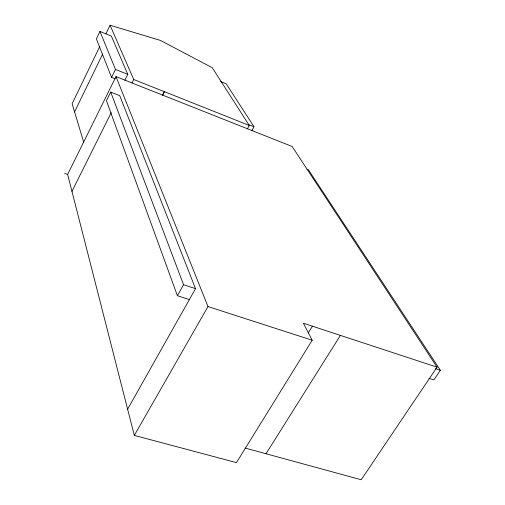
<?xml version="1.0" encoding="UTF-8"?>
<svg xmlns="http://www.w3.org/2000/svg" width="505" height="505" viewBox="0 0 505 505"><rect width="100%" height="100%" fill="white"/><g stroke="black" fill="none" stroke-linecap="round" stroke-linejoin="round"><path stroke-width="0.76" d="M124.83 80.27L127.778 74.355L111.384 36.114L99.952 31.424L96.379 38.853L111.573 77.391L115.184 78.818M99.813 46.46L72.114 103.733L83.767 142.416M105.968 33.734L110.071 25.25L160.439 40.419L212.258 67.702L249.268 125.455L247.381 128.889M74.57 111.883L102.654 54.073M111.573 77.391L115.481 69.456L99.952 31.424M437.046 367.154L303.391 323.225L312.197 340.231L236.447 462.624L134.317 435.405L67.638 174.452L115.998 76.608L292.155 146.501L437.046 367.154L361.208 479.75L245.19 448.068M127.626 409.195L195.523 288.652L119.723 95.609L110.715 92.093L106.441 100.722L177.406 295.715L189.369 299.585M71.962 191.357L111.233 112.634M131.95 83.028L133.718 79.506L110.071 25.25M162.339 95.609L164.371 91.657L249.268 125.455M162.364 95.653L164.39 91.702L133.718 79.506M251.761 130.782L253.996 126.73L226.189 83.792L220.622 81.551M177.406 295.715L183.542 284.713L110.715 92.093M134.317 435.405L207.991 306.56L115.998 76.608M308.284 332.896L312.412 326.186M266.009 453.755L340.408 335.389M306.983 169.232L308.404 169.781L440.373 370.272L433.858 379.911L428.922 378.314M207.991 306.56L312.197 340.231M183.542 284.713L195.523 288.652M435.436 368.65L440.373 370.272M64.627 173.385L67.638 174.452M248.422 124.558L253.996 126.73M115.481 69.456L127.778 74.355"/></g></svg>
